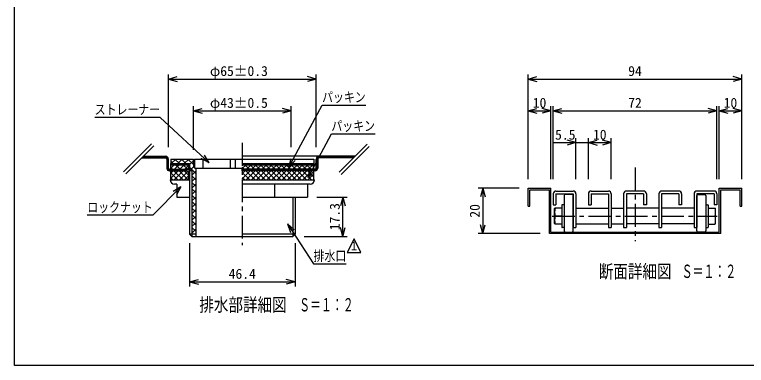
# Model space of a CAD drawing. Units: millimetres, scale not verified, with parts at other scales. Extents: x -1092 to 1092, y -744 to 696.
# Drawn here: x -1092 to 196, y -744 to -127 of the extents above; entities that cross this region are included whole.
import ezdxf
from ezdxf.enums import TextEntityAlignment as Align

# ---------------------------------------------------------------- set-up
doc = ezdxf.new("R2010")
doc.units = ezdxf.units.MM
doc.header["$LTSCALE"] = 8
doc.linetypes.add('CHAIN1', pattern=[8, 5, -1, 1, -1])
for name, color, linetype in [('0-7_枠細線', 5, 'Continuous'), ('0-8_枠中線', 5, 'Continuous'), ('1-2_極細2', 2, 'Continuous'), ('1-3_細線2', 4, 'Continuous'), ('1-5_寸法2', 7, 'Continuous')]:
    doc.layers.add(name, color=color, linetype=linetype)
doc.styles.add('ＭＳ ゴシック', font='')
doc.styles.get('ＭＳ ゴシック').set_extended_font_data('MS Gothic')

msp = doc.modelspace()

# ---------------------------------------------------------------- linework, layer by layer
at = {"layer": '0-7_枠細線'}
for p, q in [((-494.612, -521.361), (-506.612, -545.361)), ((-482.612, -545.361), (-494.612, -521.361)), ((-506.612, -545.361), (-482.612, -545.361))]:
    msp.add_line(p, q, dxfattribs=at)
at = {"layer": '0-8_枠中線'}
msp.add_lwpolyline([(-1092, -744), (-1092, 696), (1092, 696), (1092, -744)], close=True, dxfattribs=at)
at = {"layer": '1-2_極細2'}
for p, q in [((-850.86, -354.094), (-900.247, -403.481)), ((-847.089, -357.865), (-896.476, -407.252)), ((-471.5, -354.968), (-520.887, -404.355)), ((-467.728, -358.739), (-517.115, -408.126)), ((-868.233, -379.009), (-826.062, -379.009)), ((-865.827, -379.009), (-863.027, -376.209)), ((-865.433, -376.209), (-826.062, -376.209)), ((-862.999, -379.009), (-860.199, -376.209)), ((-860.171, -379.009), (-857.371, -376.209)), ((-857.342, -379.009), (-854.542, -376.209)), ((-854.514, -379.009), (-851.714, -376.209)), ((-851.685, -379.009), (-848.885, -376.209)), ((-848.857, -379.009), (-846.057, -376.209)), ((-846.028, -379.009), (-843.228, -376.209)), ((-843.2, -379.009), (-840.4, -376.209)), ((-840.372, -379.009), (-837.572, -376.209)), ((-837.543, -379.009), (-834.743, -376.209)), ((-834.715, -379.009), (-831.915, -376.209)), ((-831.886, -379.009), (-829.086, -376.209)), ((-829.058, -379.009), (-826.258, -376.209)), ((-826.229, -379.009), (-823.929, -376.709)), ((-824.357, -379.965), (-822.354, -377.962)), ((-824.062, -382.499), (-821.406, -379.843)), ((-824.062, -381.009), (-824.062, -397.009)), ((-824.062, -385.327), (-821.262, -382.527)), ((-824.062, -388.156), (-821.262, -385.356)), ((-821.262, -397.009), (-821.262, -381.009)), ((-817.262, -384.837), (-813.09, -389.009)), ((-816.205, -389.009), (-808.205, -381.009)), ((-809.776, -381.009), (-801.776, -389.009)), ((-804.892, -389.009), (-796.892, -381.009)), ((-798.462, -381.009), (-790.462, -389.009)), ((-793.578, -389.009), (-785.578, -381.009)), ((-787.149, -381.009), (-777.262, -390.896)), ((-784.062, -390.807), (-777.262, -384.007)), ((-492.741, -376.209), (-691.262, -376.209)), ((-561.262, -381.123), (-556.348, -376.209)), ((-561.262, -397.009), (-561.262, -381.009)), ((-561.262, -383.952), (-558.462, -381.152)), ((-561.262, -386.78), (-558.462, -383.98)), ((-558.462, -381.009), (-558.462, -397.009)), ((-495.541, -379.009), (-556.462, -379.009)), ((-556.32, -379.009), (-553.52, -376.209)), ((-553.492, -379.009), (-550.692, -376.209)), ((-550.663, -379.009), (-547.863, -376.209)), ((-547.835, -379.009), (-545.035, -376.209)), ((-545.006, -379.009), (-542.206, -376.209)), ((-542.178, -379.009), (-539.378, -376.209)), ((-539.349, -379.009), (-536.549, -376.209)), ((-536.521, -379.009), (-533.721, -376.209)), ((-533.693, -379.009), (-530.893, -376.209)), ((-530.864, -379.009), (-528.064, -376.209)), ((-528.036, -379.009), (-525.236, -376.209)), ((-525.207, -379.009), (-522.407, -376.209)), ((-522.379, -379.009), (-519.579, -376.209)), ((-519.55, -379.009), (-516.75, -376.209)), ((-516.722, -379.009), (-513.922, -376.209)), ((-513.894, -379.009), (-511.094, -376.209)), ((-511.065, -379.009), (-508.265, -376.209)), ((-508.237, -379.009), (-505.437, -376.209)), ((-505.408, -379.009), (-502.608, -376.209)), ((-502.58, -379.009), (-499.78, -376.209)), ((-499.751, -379.009), (-496.951, -376.209)), ((-496.923, -379.009), (-494.123, -376.209)), ((-824.062, -390.984), (-821.262, -388.184)), ((-824.062, -393.813), (-821.262, -391.013)), ((-824.062, -396.641), (-821.262, -393.841)), ((-823.618, -399.026), (-821.262, -396.67)), ((-822.403, -400.639), (-820.411, -398.647)), ((-820.565, -401.629), (-817.945, -399.009)), ((-819.262, -399.009), (-789.262, -399.009)), ((-817.917, -401.809), (-815.117, -399.009)), ((-817.262, -396.854), (-811.417, -391.009)), ((-817.262, -396.151), (-814.403, -399.009)), ((-815.088, -401.809), (-812.288, -399.009)), ((-812.26, -401.809), (-809.46, -399.009)), ((-810.366, -399.009), (-802.366, -391.009)), ((-809.431, -401.809), (-806.631, -399.009)), ((-808.827, -391.009), (-800.827, -399.009)), ((-806.603, -401.809), (-803.803, -399.009)), ((-803.775, -401.809), (-800.975, -399.009)), ((-801.315, -399.009), (-793.315, -391.009)), ((-800.946, -401.809), (-798.146, -399.009)), ((-798.118, -401.809), (-795.318, -399.009)), ((-795.289, -401.809), (-792.489, -399.009)), ((-795.251, -391.009), (-787.251, -399.009)), ((-792.461, -401.809), (-789.661, -399.009)), ((-792.264, -399.009), (-785.262, -392.007)), ((-784.062, -395.41), (-773.262, -406.21)), ((-782.951, -401.009), (-776.906, -394.965)), ((-691.262, -397.568), (-684.704, -391.009)), ((-691.262, -395.437), (-687.69, -399.009)), ((-563.262, -399.009), (-691.262, -399.009)), ((-686.639, -391.009), (-678.639, -399.009)), ((-683.653, -399.009), (-675.653, -391.009)), ((-677.588, -391.009), (-669.588, -399.009)), ((-674.602, -399.009), (-666.602, -391.009)), ((-668.537, -391.009), (-660.537, -399.009)), ((-665.551, -399.009), (-657.551, -391.009)), ((-659.486, -391.009), (-651.486, -399.009)), ((-656.5, -399.009), (-648.5, -391.009)), ((-650.435, -391.009), (-642.435, -399.009)), ((-647.449, -399.009), (-639.449, -391.009)), ((-641.384, -391.009), (-633.384, -399.009)), ((-638.398, -399.009), (-630.398, -391.009)), ((-632.333, -391.009), (-624.333, -399.009)), ((-629.347, -399.009), (-621.347, -391.009)), ((-623.282, -391.009), (-615.282, -399.009)), ((-620.296, -399.009), (-612.296, -391.009)), ((-614.231, -391.009), (-606.231, -399.009)), ((-611.245, -399.009), (-603.245, -391.009)), ((-605.18, -391.009), (-597.18, -399.009)), ((-602.194, -399.009), (-594.194, -391.009)), ((-596.129, -391.009), (-588.129, -399.009)), ((-593.262, -401.809), (-593.262, -399.009)), ((-593.262, -401.809), (-590.462, -399.009)), ((-593.143, -399.009), (-585.143, -391.009)), ((-590.434, -401.809), (-587.634, -399.009)), ((-587.605, -401.809), (-584.805, -399.009)), ((-587.078, -391.009), (-579.078, -399.009)), ((-584.777, -401.809), (-581.977, -399.009)), ((-584.092, -399.009), (-576.092, -391.009)), ((-581.948, -401.809), (-579.148, -399.009)), ((-579.12, -401.809), (-576.32, -399.009)), ((-578.027, -391.009), (-570.027, -399.009)), ((-576.292, -401.809), (-573.492, -399.009)), ((-575.041, -399.009), (-567.041, -391.009)), ((-573.463, -401.809), (-570.663, -399.009)), ((-570.635, -401.809), (-567.835, -399.009)), ((-568.976, -391.009), (-565.262, -394.724)), ((-567.806, -401.809), (-565.006, -399.009)), ((-565.99, -399.009), (-565.262, -398.281)), ((-564.978, -401.809), (-558.462, -395.294)), ((-561.973, -401.633), (-558.638, -398.298)), ((-561.262, -389.608), (-558.462, -386.808)), ((-561.262, -392.437), (-558.462, -389.637)), ((-561.262, -395.265), (-558.462, -392.465)), ((-817.262, -414.956), (-804.115, -401.809)), ((-817.262, -405.905), (-813.166, -401.809)), ((-817.262, -405.202), (-804.654, -417.809)), ((-811.603, -401.809), (-795.603, -417.809)), ((-811.064, -417.809), (-795.064, -401.809)), ((-802.553, -401.809), (-786.553, -417.809)), ((-802.013, -417.809), (-786.013, -401.809)), ((-793.502, -401.809), (-785.262, -410.049)), ((-792.962, -417.809), (-785.262, -410.109)), ((-789.633, -401.809), (-789.262, -401.439)), ((-780.062, -409.435), (-773.262, -402.635)), ((-780.062, -410.723), (-773.262, -417.523)), ((-691.262, -415.67), (-677.402, -401.809)), ((-691.262, -406.619), (-686.453, -401.809)), ((-691.262, -404.488), (-677.941, -417.809)), ((-684.89, -401.809), (-668.89, -417.809)), ((-684.351, -417.809), (-668.351, -401.809)), ((-675.839, -401.809), (-659.839, -417.809)), ((-675.3, -417.809), (-659.3, -401.809)), ((-666.788, -401.809), (-650.788, -417.809)), ((-666.249, -417.809), (-650.249, -401.809)), ((-657.737, -401.809), (-641.737, -417.809)), ((-657.198, -417.809), (-641.198, -401.809)), ((-648.686, -401.809), (-632.686, -417.809)), ((-648.147, -417.809), (-632.147, -401.809)), ((-639.635, -401.809), (-623.635, -417.809)), ((-639.096, -417.809), (-623.096, -401.809)), ((-630.584, -401.809), (-614.584, -417.809)), ((-630.045, -417.809), (-614.045, -401.809)), ((-621.533, -401.809), (-605.533, -417.809)), ((-620.994, -417.809), (-604.994, -401.809)), ((-612.482, -401.809), (-596.482, -417.809)), ((-611.943, -417.809), (-595.943, -401.809)), ((-603.431, -401.809), (-587.431, -417.809)), ((-602.892, -417.809), (-586.892, -401.809)), ((-594.38, -401.809), (-578.38, -417.809)), ((-593.841, -417.809), (-577.841, -401.809)), ((-585.329, -401.809), (-569.329, -417.809)), ((-584.79, -417.809), (-568.79, -401.809)), ((-576.278, -401.809), (-565.262, -412.826)), ((-575.739, -417.809), (-565.262, -407.332)), ((-567.227, -401.809), (-565.262, -403.775)), ((-817.262, -414.253), (-813.705, -417.809)), ((-780.062, -420.748), (-773.262, -413.948)), ((-780.062, -422.037), (-773.262, -428.837)), ((-691.262, -413.539), (-686.992, -417.809)), ((-566.688, -417.809), (-565.262, -416.383)), ((-780.062, -432.062), (-773.262, -425.262)), ((-780.062, -433.351), (-773.262, -440.151)), ((-780.062, -443.376), (-773.262, -436.576)), ((-188, -464.209), (-188, -432.209)), ((-188, -432.209), (-148, -432.209)), ((-185.2, -464.209), (-185.2, -435.009)), ((-185.2, -435.009), (-150.8, -435.009)), ((-150.8, -512.209), (-150.8, -435.009)), ((-148, -509.409), (-148, -432.209)), ((148, -509.409), (148, -432.209)), ((148, -432.209), (188, -432.209)), ((150.8, -512.209), (150.8, -435.009)), ((150.8, -435.009), (185.2, -435.009)), ((185.2, -464.209), (185.2, -435.009)), ((188, -464.209), (188, -432.209)), ((-780.062, -444.665), (-773.262, -451.465)), ((-780.062, -454.69), (-773.262, -447.89)), ((-780.062, -455.978), (-773.262, -462.778)), ((-780.062, -466.003), (-773.262, -459.203)), ((-780.062, -467.292), (-773.262, -474.092)), ((-780.062, -477.317), (-773.262, -470.517)), ((-188, -464.209), (-185.2, -464.209)), ((185.2, -464.209), (188, -464.209)), ((-780.062, -478.606), (-773.262, -485.406)), ((-780.062, -488.631), (-773.262, -481.831)), ((-128.787, -481.409), (-140.805, -481.409)), ((128.787, -481.409), (140.805, -481.409)), ((-780.062, -489.919), (-773.262, -496.719)), ((-780.062, -499.944), (-773.262, -493.144)), ((-780.062, -501.233), (-773.262, -508.033)), ((-780.062, -511.258), (-773.262, -504.458)), ((-780.062, -512.547), (-779.599, -513.009)), ((150.8, -512.209), (-150.8, -512.209)), ((-148, -509.409), (148, -509.409))]:
    msp.add_line(p, q, dxfattribs=at)
at = {"layer": '1-2_極細2', "linetype": 'CHAIN1'}
for p, q in [((-691.262, -352.732), (-691.262, -532.742)), ((0, -396.017), (0, -525.658)), ((-145.8, -481.409), (144.374, -481.409))]:
    msp.add_line(p, q, dxfattribs=at)
at = {"layer": '1-2_極細2'}
for points in [[(-819.262, -401.809), (-789.262, -401.809), (-789.262, -399.009)], [(-563.262, -401.809), (-691.262, -401.809), (-691.262, -399.009)]]:
    msp.add_lwpolyline(points, dxfattribs=at)
for centre, radius, start, end in [((-826.062, -381.009), 4.8, 0, 90), ((-826.062, -381.009), 2, 0, 90), ((-556.462, -381.009), 4.8, 90, 180), ((-556.462, -381.009), 2, 90, 180), ((-819.262, -397.009), 4.8, 180, 270), ((-819.262, -397.009), 2, 180, 270), ((-563.262, -397.009), 2, 270, 360), ((-563.262, -397.009), 4.8, 270, 360), ((-110.573, -474.409), 31.032, 166.96433, 193.03802), ((110.573, -474.409), 31.032, 346.96198, 13.03567), ((-110.573, -488.41), 31.032, 166.96198, 193.03567), ((110.573, -488.41), 31.032, 346.96433, 13.03802)]:
    msp.add_arc(centre, radius, start, end, dxfattribs=at)
at = {"layer": '1-3_細線2'}
for p, q in [((-817.262, -381.009), (-777.262, -381.009)), ((-817.262, -381.009), (-817.262, -389.009)), ((-777.262, -383.409), (-777.262, -381.009)), ((-774.862, -381.009), (-777.262, -383.409)), ((-777.262, -383.409), (-777.262, -394.609)), ((-774.862, -397.009), (-774.862, -381.009)), ((-774.862, -381.009), (-691.262, -381.009)), ((-760.662, -381.009), (-760.662, -397.009)), ((-712.662, -381.009), (-712.662, -397.009)), ((-703.662, -381.009), (-703.662, -397.009)), ((-691.262, -381.009), (-565.262, -381.009)), ((-565.262, -381.009), (-565.262, -389.009)), ((-817.262, -389.009), (-784.062, -389.009)), ((-817.262, -391.009), (-817.262, -389.009)), ((-817.262, -399.009), (-817.262, -391.009)), ((-817.262, -399.009), (-785.262, -399.009)), ((-785.262, -399.009), (-785.262, -391.009)), ((-784.062, -389.009), (-784.062, -513.009)), ((-774.862, -397.009), (-777.262, -394.609)), ((-774.862, -397.009), (-691.262, -397.009)), ((-691.262, -389.009), (-565.262, -389.009)), ((-691.262, -391.009), (-565.262, -391.009)), ((-691.262, -399.009), (-565.262, -399.009)), ((-565.262, -391.009), (-565.262, -389.009)), ((-565.262, -399.009), (-565.262, -391.009)), ((-817.262, -401.809), (-785.262, -401.809)), ((-817.262, -417.809), (-817.262, -401.809)), ((-785.262, -417.809), (-785.262, -401.809)), ((-565.262, -417.809), (-565.262, -401.809)), ((-818.062, -417.809), (-784.062, -417.809)), ((-817.262, -417.809), (-784.062, -417.809)), ((-806.262, -425.009), (-810.862, -425.009)), ((-806.262, -425.009), (-806.262, -447.809)), ((-691.262, -417.809), (-564.462, -417.809)), ((-571.662, -425.009), (-691.262, -425.009)), ((-633.762, -447.809), (-633.762, -425.009)), ((-576.262, -425.009), (-576.262, -447.809)), ((-139.2, -437.409), (-108.8, -437.409)), ((-77.2, -437.409), (-46.8, -437.409)), ((15.2, -437.409), (-15.2, -437.409)), ((77.2, -437.409), (46.8, -437.409)), ((139.2, -437.409), (108.8, -437.409)), ((-806.262, -447.809), (-784.062, -447.809)), ((-691.262, -447.809), (-576.262, -447.809)), ((-602.462, -447.809), (-602.462, -517.009)), ((-598.462, -447.809), (-598.462, -513.009)), ((-144, -442.209), (-144, -461.409)), ((-139.2, -442.209), (-108.8, -442.209)), ((-139.2, -442.209), (-139.2, -461.409)), ((-124.8, -445.409), (-124.8, -507.409)), ((-110.8, -443.409), (-122.8, -443.409)), ((-108.8, -442.209), (-108.8, -501.409)), ((-108.8, -507.409), (-108.8, -445.409)), ((-104, -442.209), (-104, -501.409)), ((-82, -442.209), (-82, -461.409)), ((-77.2, -442.209), (-77.2, -461.409)), ((-42, -442.209), (-42, -501.409)), ((-20, -442.209), (-20, -501.409)), ((15.2, -442.209), (15.2, -461.409)), ((20, -442.209), (20, -461.409)), ((42, -442.209), (42, -501.409)), ((77.2, -442.209), (77.2, -461.409)), ((82, -442.209), (82, -461.409)), ((104, -442.209), (104, -501.409)), ((108.8, -442.209), (108.8, -501.409)), ((139.2, -442.209), (108.8, -442.209)), ((108.8, -507.409), (108.8, -445.409)), ((110.8, -443.409), (122.8, -443.409)), ((124.8, -445.409), (124.8, -507.409)), ((139.2, -442.209), (139.2, -461.409)), ((144, -442.209), (144, -461.409)), ((-144, -461.409), (-139.2, -461.409)), ((-128.787, -462.209), (-128.787, -483.409)), ((-124.8, -461.409), (-127.987, -461.409)), ((-82, -461.409), (-77.2, -461.409)), ((20, -461.409), (15.2, -461.409)), ((82, -461.409), (77.2, -461.409)), ((124.8, -461.409), (127.987, -461.409)), ((128.787, -462.209), (128.787, -483.409)), ((144, -461.409), (139.2, -461.409)), ((-141.605, -494.609), (-141.605, -468.209)), ((-128.787, -467.409), (-140.805, -467.409)), ((-104, -467.609), (-46.8, -467.609)), ((-42, -467.609), (-20, -467.609)), ((42, -467.609), (-15.2, -467.609)), ((104, -467.609), (46.8, -467.609)), ((108.8, -471.069), (108.8, -486.949)), ((128.787, -467.409), (140.805, -467.409)), ((141.605, -494.609), (141.605, -468.209)), ((-128.787, -483.409), (-128.787, -500.609)), ((128.787, -483.409), (128.787, -500.609)), ((-128.787, -495.409), (-140.805, -495.409)), ((-124.8, -501.409), (-127.987, -501.409)), ((-108.8, -501.409), (-104, -501.409)), ((-104, -495.209), (-46.8, -495.209)), ((-46.8, -501.409), (-42, -501.409)), ((-42, -495.209), (-20, -495.209)), ((-20, -501.409), (-15.2, -501.409)), ((42, -495.209), (-15.2, -495.209)), ((42, -501.409), (46.8, -501.409)), ((104, -495.209), (46.8, -495.209)), ((104, -501.409), (108.8, -501.409)), ((124.8, -501.409), (127.987, -501.409)), ((128.787, -495.409), (140.805, -495.409)), ((-773.262, -513.009), (-784.062, -513.009)), ((-780.062, -517.009), (-784.062, -513.009)), ((-598.462, -513.009), (-691.262, -513.009)), ((-602.462, -517.009), (-598.462, -513.009)), ((-122.8, -509.409), (-110.8, -509.409)), ((122.8, -509.409), (110.8, -509.409)), ((-780.062, -517.009), (-691.262, -517.009)), ((-691.262, -517.009), (-602.462, -517.009))]:
    msp.add_line(p, q, dxfattribs=at)
for points in [[(-817.262, -391.009), (-785.262, -391.009), (-785.262, -389.009)], [(-774.862, -397.009), (-773.262, -397.009), (-773.262, -517.009)], [(-784.062, -401.009), (-780.062, -401.009), (-780.062, -517.009)], [(-77.2, -442.209), (-46.8, -442.209), (-46.8, -501.409)], [(15.2, -442.209), (-15.2, -442.209), (-15.2, -501.409)], [(77.2, -442.209), (46.8, -442.209), (46.8, -501.409)]]:
    msp.add_lwpolyline(points, dxfattribs=at)
for centre, radius, start, end in [((-810.862, -417.809), 7.2, 180, 270), ((-571.662, -417.809), 7.2, 270, 360), ((-139.2, -442.209), 4.8, 90, 180), ((-108.8, -442.209), 4.8, 0, 90), ((-77.2, -442.209), 4.8, 90, 180), ((-46.8, -442.209), 4.8, 0, 90), ((-15.2, -442.209), 4.8, 90, 180), ((15.2, -442.209), 4.8, 0, 90), ((46.8, -442.209), 4.8, 90, 180), ((77.2, -442.209), 4.8, 0, 90), ((108.8, -442.209), 4.8, 90, 180), ((139.2, -442.209), 4.8, 0, 90), ((-122.8, -445.409), 2, 90, 180), ((-110.8, -445.409), 2, 0, 90), ((110.8, -445.409), 2, 90, 180), ((122.8, -445.409), 2, 0, 90), ((-127.987, -462.209), 0.8, 90, 180), ((127.987, -462.209), 0.8, 0, 90), ((-140.805, -468.209), 0.8, 90, 180), ((140.805, -468.209), 0.8, 0, 90), ((-140.805, -494.609), 0.8, 180, 270), ((-127.987, -500.609), 0.8, 180, 270), ((127.987, -500.609), 0.8, 270, 360), ((140.805, -494.609), 0.8, 270, 360), ((-122.8, -507.409), 2, 180, 270), ((-110.8, -507.409), 2, 270, 360), ((110.8, -507.409), 2, 180, 270), ((122.8, -507.409), 2, 270, 360)]:
    msp.add_arc(centre, radius, start, end, dxfattribs=at)
at = {"layer": '1-5_寸法2'}
for p, q in [((-821.262, -360.209), (-821.262, -232.209)), ((-821.262, -240.209), (-805.807, -236.068)), ((-821.262, -240.209), (-805.807, -244.351)), ((-821.262, -240.209), (-561.262, -240.209)), ((-561.262, -240.209), (-576.717, -236.068)), ((-561.262, -240.209), (-576.717, -244.351)), ((-561.262, -360.209), (-561.262, -232.209)), ((-188, -416.209), (-188, -232.209)), ((-188, -240.209), (-172.545, -236.068)), ((-188, -240.209), (-172.545, -244.351)), ((-188, -240.209), (188, -240.209)), ((188, -240.209), (172.545, -236.068)), ((188, -240.209), (172.545, -244.351)), ((188, -416.209), (188, -232.209)), ((-777.262, -365.009), (-777.262, -288.209)), ((-777.262, -296.209), (-761.807, -292.068)), ((-777.262, -296.209), (-761.807, -300.351)), ((-777.262, -296.209), (-605.262, -296.209)), ((-605.262, -296.209), (-620.717, -292.068)), ((-605.262, -296.209), (-620.717, -300.351)), ((-605.262, -360.209), (-605.262, -288.209)), ((-188, -416.209), (-188, -288.209)), ((-188, -296.209), (-172.545, -292.068)), ((-188, -296.209), (-172.545, -300.351)), ((-188, -296.209), (-148, -296.209)), ((-148, -296.209), (-163.455, -292.068)), ((-148, -296.209), (-163.455, -300.351)), ((-148, -416.209), (-148, -288.209)), ((-144, -416.209), (-144, -288.209)), ((-144, -296.209), (-128.545, -292.068)), ((-144, -296.209), (-128.545, -300.351)), ((-144, -296.209), (144, -296.209)), ((144, -296.209), (128.545, -292.068)), ((144, -296.209), (128.545, -300.351)), ((144, -416.209), (144, -288.209)), ((148, -416.209), (148, -288.209)), ((148, -296.209), (163.455, -292.068)), ((148, -296.209), (163.455, -300.351)), ((148, -296.209), (188, -296.209)), ((188, -296.209), (172.545, -292.068)), ((188, -296.209), (172.545, -300.351)), ((188, -416.209), (188, -288.209)), ((-104, -416.209), (-104, -344.209)), ((-82, -416.209), (-82, -344.209)), ((-42, -416.209), (-42, -344.209)), ((-144, -352.209), (-82, -352.209)), ((-104, -352.209), (-119.455, -348.068)), ((-104, -352.209), (-119.455, -356.351)), ((-82, -352.209), (-66.545, -348.068)), ((-82, -352.209), (-66.545, -356.351)), ((-82, -352.209), (-42, -352.209)), ((-42, -352.209), (-57.455, -348.068)), ((-42, -352.209), (-57.455, -356.351)), ((-749.436, -387.602), (-763.599, -380.159)), ((-749.436, -387.602), (-757.98, -374.075)), ((-609.071, -395.409), (-605.456, -379.823)), ((-609.071, -395.409), (-598.147, -383.719)), ((-575.144, -413.24), (-571.529, -397.653)), ((-575.144, -413.24), (-564.22, -401.549)), ((-799.212, -430.181), (-813.068, -438.181)), ((-799.212, -430.181), (-807.212, -444.037)), ((-204, -432.209), (-276, -432.209)), ((-268, -432.209), (-272.141, -447.664)), ((-268, -432.209), (-263.859, -447.664)), ((-268, -432.209), (-268, -512.209)), ((-560.262, -447.809), (-506.462, -447.809)), ((-514.462, -447.809), (-518.603, -463.264)), ((-514.462, -447.809), (-510.321, -463.264)), ((-514.462, -517.009), (-514.462, -447.809)), ((-611.578, -495.094), (-599.68, -505.792)), ((-611.578, -495.094), (-606.623, -510.307)), ((-514.462, -517.009), (-518.603, -501.555)), ((-514.462, -517.009), (-510.321, -501.555)), ((-268, -512.209), (-272.141, -496.755)), ((-268, -512.209), (-263.859, -496.755)), ((-166.8, -512.209), (-276, -512.209)), ((-582.462, -517.009), (-506.462, -517.009)), ((-784.062, -529.022), (-784.062, -605.009)), ((-598.462, -529.022), (-598.462, -605.009)), ((-784.062, -597.009), (-768.607, -592.868)), ((-784.062, -597.009), (-768.607, -601.151)), ((-784.062, -597.009), (-598.462, -597.009)), ((-598.462, -597.009), (-613.917, -592.868)), ((-598.462, -597.009), (-613.917, -601.151))]:
    msp.add_line(p, q, dxfattribs=at)
for points in [[(-609.071, -395.409), (-550.852, -286.186), (-474.052, -286.186)], [(-749.436, -387.602), (-835.811, -307.837), (-951.011, -307.837)], [(-575.144, -413.24), (-534.447, -336.889), (-457.647, -336.889)], [(-799.212, -430.181), (-848.888, -479.857), (-964.088, -479.857)], [(-611.578, -495.094), (-565.83, -565.436), (-508.23, -565.436)]]:
    msp.add_lwpolyline(points, dxfattribs=at)

# ---------------------------------------------------------------- texts
at = {"layer": '0-7_枠細線', "style": 'ＭＳ ゴシック'}
for s, height, width, p in [('１', 14.66, 0.8, (-502.827, -545.852)), ('断面詳細図', 23.46, 0.8, (-63.783, -597.504)), ('Ｓ＝１：２', 23.46, 0.6, (82.077, -597.31)), ('排水部詳細図', 23.46, 0.8, (-766.884, -656.178)), ('Ｓ＝１：２', 23.46, 0.6, (-591.248, -656.178))]:
    msp.add_text(s, height=height, dxfattribs=dict(at, width=width)).set_placement(p, align=Align.BOTTOM_LEFT)
at = {"layer": '1-5_寸法2', "style": 'ＭＳ ゴシック'}
for s, p in [('φ65±0.3', (-748.262, -240.209)), ('94', (-12, -240.209)), ('φ43±0.5', (-748.262, -296.209)), ('10', (-180, -296.209)), ('72', (-12, -296.209)), ('10', (156, -296.209)), ('5.5', (-140.699, -352.209)), ('10', (-74, -352.209)), ('46.4', (-715.262, -597.009))]:
    msp.add_text(s, height=17.6, dxfattribs=at).set_placement(p, align=Align.BOTTOM_LEFT)
at = {"layer": '1-5_寸法2', "style": 'ＭＳ ゴシック', "width": 0.8}
for s, p in [('パッキン', (-550.852, -286.186)), ('ストレーナー', (-951.011, -307.837)), ('パッキン', (-534.447, -336.889)), ('ロックナット', (-964.088, -479.857)), ('排水口', (-565.83, -565.436))]:
    msp.add_text(s, height=17.6, dxfattribs=at).set_placement(p, align=Align.BOTTOM_LEFT)
at = {"layer": '1-5_寸法2', "style": 'ＭＳ ゴシック'}
for s, p in [('17.3', (-514.462, -506.409)), ('20', (-268, -484.209))]:
    msp.add_text(s, height=17.6, rotation=90, dxfattribs=at).set_placement(p, align=Align.BOTTOM_LEFT)

doc.saveas('drawing.dxf')
